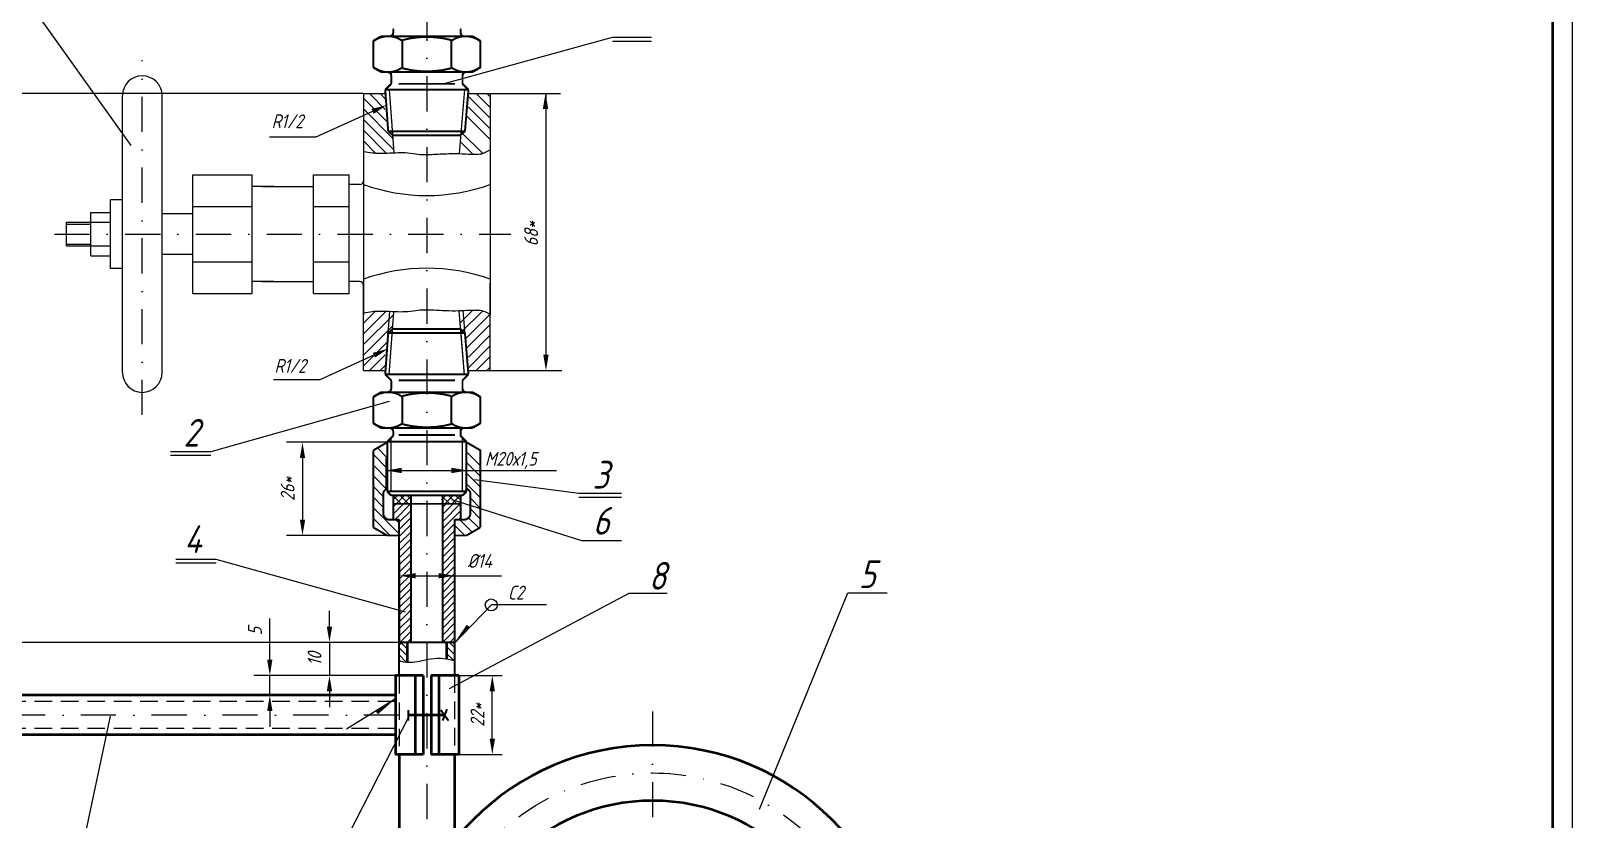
# Model space of a CAD drawing. Header units: inches. Extents: x 1065 to 7392, y 1020 to 3127.
# Drawn here: x 3309.1 to 3698.4, y 2711.2 to 2910.4 of the extents above; entities that cross this region are included whole.
import ezdxf

# ---------------------------------------------------------------- set-up
doc = ezdxf.new("R2010")
doc.units = ezdxf.units.IN
doc.header["$LTSCALE"] = 0.7
doc.header["$MEASUREMENT"] = 0
doc.linetypes.add('DASHDOT', pattern=[25.4, 12.7, -6.35, 0, -6.35])
doc.linetypes.add('HIDDEN', pattern=[9.525, 6.35, -3.175])
doc.styles.get("Standard").update_dxf_attribs({"font": 'romand.shx', "width": 0.8, "oblique": 15, "height": 3.5})
doc.dimstyles.get("Standard").update_dxf_attribs({"dimtxt": 3.5, "dimasz": 4, "dimexe": 4, "dimexo": 0, "dimgap": 2, "dimtad": 1, "dimdec": 0, "dimdsep": 46, "dimtxsty": 'Standard', "dimcen": 0.09, "dimadec": 0, "dimazin": 0, "dimtfac": 1, "dimtdec": 0, "dimtmove": 0, "dimatfit": 3, "dimfxl": 0, "dimtolj": 1, "dimtzin": 0, "dimlwd": 25, "dimlwe": 25, "dimarcsym": 0})

# ---------------------------------------------------------------- blocks, each defined once
blk = doc.blocks.new('*X140')
at = {"color": 0}
for p, q in [((659.41, 734.85), (661.46, 736.89)), ((659.41, 736.65), (659.66, 736.89)), ((661.53, 734), (659.41, 736.12)), ((661.53, 735.79), (660.44, 736.89)), ((659.41, 733.05), (661.53, 735.17)), ((661.35, 732.39), (659.41, 734.32)), ((659.55, 732.39), (659.41, 732.52)), ((660.55, 732.39), (661.53, 733.38))]:
    blk.add_line(p, q, dxfattribs=at)
blk = doc.blocks.new('*D252')
at = {"color": 0, "lineweight": 25}
for p, q in [((3399.11, 2806.46), (3373.7, 2806.46)), ((3377.7, 2802.46), (3377.7, 2786.91)), ((3399.87, 2782.91), (3373.7, 2782.91))]:
    blk.add_line(p, q, dxfattribs=at)
for points in [[(3377.04, 2802.46), (3378.37, 2802.46), (3377.7, 2806.46)], [(3377.04, 2786.91), (3378.37, 2786.91), (3377.7, 2782.91)]]:
    blk.add_solid(points, dxfattribs=at)
at = {"layer": 'DEFPOINTS', "color": 0, "lineweight": 25}
for p in [(3399.11, 2806.46), (3377.7, 2782.91), (3399.87, 2782.91)]:
    blk.add_point(p, dxfattribs=at)
at = {"color": 0, "lineweight": 25, "insert": (3373.95, 2794.69), "char_height": 3.5, "attachment_point": 5, "rotation": 90}
blk.add_mtext('\\A1;26*', dxfattribs=at)
blk = doc.blocks.new('*D260')
at = {"color": 0, "lineweight": 25}
for p, q in [((3384.51, 2759.91), (3384.51, 2763.91)), ((3402.11, 2755.91), (3380.51, 2755.91)), ((3384.51, 2755.91), (3384.51, 2747.55)), ((3401.16, 2747.55), (3380.51, 2747.55)), ((3384.51, 2743.55), (3384.51, 2739.55))]:
    blk.add_line(p, q, dxfattribs=at)
for points in [[(3383.84, 2759.91), (3385.18, 2759.91), (3384.51, 2755.91)], [(3383.84, 2743.55), (3385.18, 2743.55), (3384.51, 2747.55)]]:
    blk.add_solid(points, dxfattribs=at)
at = {"layer": 'DEFPOINTS', "color": 0, "lineweight": 25}
for p in [(3402.11, 2755.91), (3384.51, 2747.55), (3401.16, 2747.55)]:
    blk.add_point(p, dxfattribs=at)
at = {"color": 0, "lineweight": 25, "insert": (3380.76, 2751.73), "char_height": 3.5, "attachment_point": 5, "rotation": 90}
blk.add_mtext('\\A1;10', dxfattribs=at)
blk = doc.blocks.new('*D261')
at = {"color": 0, "lineweight": 25}
for p, q in [((3369.44, 2751.55), (3369.44, 2761.91)), ((3401.16, 2747.55), (3365.44, 2747.55)), ((3369.44, 2742.55), (3369.44, 2747.55)), ((3401.16, 2742.55), (3365.44, 2742.55)), ((3369.44, 2738.55), (3369.44, 2734.55))]:
    blk.add_line(p, q, dxfattribs=at)
for points in [[(3368.77, 2751.55), (3370.11, 2751.55), (3369.44, 2747.55)], [(3368.77, 2738.55), (3370.11, 2738.55), (3369.44, 2742.55)]]:
    blk.add_solid(points, dxfattribs=at)
at = {"layer": 'DEFPOINTS', "color": 0, "lineweight": 25}
for p in [(3369.44, 2747.55), (3401.16, 2747.55), (3401.16, 2742.55)]:
    blk.add_point(p, dxfattribs=at)
at = {"color": 0, "lineweight": 25, "insert": (3365.69, 2758.73), "char_height": 3.5, "attachment_point": 5, "rotation": 90}
blk.add_mtext('\\A1;5', dxfattribs=at)
blk = doc.blocks.new('*D263')
at = {"color": 0, "lineweight": 25}
for p, q in [((3402.11, 2755.91), (3270.55, 2755.91)), ((3274.55, 2751.91), (3274.55, 2559.91)), ((3242.91, 2555.91), (3278.55, 2555.91))]:
    blk.add_line(p, q, dxfattribs=at)
for points in [[(3273.88, 2751.91), (3275.21, 2751.91), (3274.55, 2755.91)], [(3273.88, 2559.91), (3275.21, 2559.91), (3274.55, 2555.91)]]:
    blk.add_solid(points, dxfattribs=at)
at = {"layer": 'DEFPOINTS', "color": 0, "lineweight": 25}
for p in [(3402.11, 2755.91), (3242.91, 2555.91), (3274.55, 2555.91)]:
    blk.add_point(p, dxfattribs=at)
at = {"color": 0, "lineweight": 25, "insert": (3270.8, 2655.91), "char_height": 3.5, "attachment_point": 5, "rotation": 90}
blk.add_mtext('\\A1;200', dxfattribs=at)

msp = doc.modelspace()

# ---------------------------------------------------------------- linework, layer by layer
for p, q in [((3698.37, 3123.22), (3698.37, 2282.22)), ((3397.52, 2909.03), (3409.11, 2909.03)), ((3400.61, 2911.03), (3400.61, 2909.03)), ((3420.7, 2909.03), (3409.11, 2909.03)), ((3417.61, 2911.03), (3417.61, 2909.03)), ((3418.89, 2909.03), (3418.61, 2909.03)), ((3409.11, 2900.03), (3397.52, 2900.03)), ((3400.11, 2897.03), (3398.59, 2895.51)), ((3400.11, 2900.03), (3400.11, 2897.03)), ((3400.11, 2897.03), (3400.16, 2897.03)), ((3409.11, 2900.03), (3420.7, 2900.03)), ((3418.11, 2900.03), (3418.11, 2897.03)), ((3418.11, 2897.03), (3419.63, 2895.51)), ((3420.7, 2900.03), (3418.89, 2900.03)), ((3332.24, 2824.08), (3332.24, 2894.05)), ((3342.24, 2824.08), (3342.24, 2894.05)), ((3393.11, 2894.56), (3393.11, 2839.19)), ((3393.11, 2894.06), (3393.11, 2838.69)), ((3399.6, 2895.6), (3400.73, 2879.6)), ((3418.61, 2895.61), (3417.25, 2879.39)), ((3425.11, 2894.56), (3425.11, 2838.81)), ((3395.4, 2890.05), (3381.07, 2883.56)), ((3399.34, 2885.06), (3400.41, 2884.13)), ((3418.73, 2885.07), (3417.65, 2884.15)), ((3400.53, 2884.03), (3417.51, 2884.03)), ((3350.02, 2844.06), (3350.02, 2874.06)), ((3365.02, 2844.06), (3365.02, 2874.06)), ((3380.47, 2844.06), (3380.47, 2874.06)), ((3389.47, 2844.06), (3389.47, 2874.06)), ((3370.47, 2871.06), (3365.02, 2871.06)), ((3367.43, 2871.06), (3380.47, 2871.06)), ((3392.11, 2871.56), (3389.47, 2871.56)), ((3329.24, 2850.39), (3329.24, 2867.73)), ((3332.24, 2867.73), (3329.24, 2867.73)), ((3318.1, 2856.06), (3318.1, 2862.06)), ((3318.1, 2862.06), (3329.24, 2862.06)), ((3318.1, 2861.56), (3324.24, 2861.56)), ((3324.24, 2853.56), (3324.24, 2864.56)), ((3324.24, 2864.56), (3329.24, 2864.56)), ((3350.02, 2864.19), (3342.24, 2864.19)), ((3318.1, 2856.56), (3324.24, 2856.56)), ((3318.1, 2856.06), (3329.24, 2856.06)), ((3324.24, 2853.56), (3329.24, 2853.56)), ((3350.02, 2853.93), (3342.24, 2853.93)), ((3332.24, 2850.39), (3329.24, 2850.39)), ((3370.47, 2847.06), (3365.02, 2847.06)), ((3367.43, 2847.06), (3380.47, 2847.06)), ((3392.11, 2847.06), (3389.47, 2847.06)), ((3393.11, 2824.56), (3393.11, 2846.56)), ((3425.11, 2824.56), (3425.11, 2846.63)), ((3398.67, 2824.56), (3399.73, 2839.55)), ((3399.59, 2823.47), (3400.73, 2839.46)), ((3418.62, 2823.46), (3417.26, 2839.66)), ((3419.53, 2824.56), (3418.25, 2839.77)), ((3399.34, 2834.07), (3400.41, 2835)), ((3399.6, 2823.52), (3400.41, 2835)), ((3400.53, 2835.1), (3417.51, 2835.1)), ((3418.73, 2834.06), (3417.65, 2834.97)), ((3418.61, 2823.51), (3417.65, 2834.97)), ((3395.72, 2828.46), (3382.07, 2822.23)), ((3400.11, 2822.1), (3398.59, 2823.62)), ((3418.11, 2822.1), (3419.63, 2823.62)), ((3409.11, 2819.1), (3397.52, 2819.1)), ((3400.11, 2822.1), (3400.16, 2822.1)), ((3400.11, 2819.1), (3400.11, 2822.1)), ((3409.11, 2819.1), (3420.7, 2819.1)), ((3418.11, 2819.1), (3418.11, 2822.1)), ((3420.7, 2819.1), (3418.89, 2819.1)), ((3397.52, 2810.1), (3409.11, 2810.1)), ((3400.61, 2808.1), (3399.11, 2806.6)), ((3400.11, 2807.6), (3400.15, 2807.6)), ((3400.11, 2795.1), (3400.11, 2807.6)), ((3400.11, 2807.6), (3400.15, 2807.6)), ((3400.61, 2808.1), (3400.61, 2810.1)), ((3402.48, 2808.27), (3415.94, 2808.27)), ((3420.7, 2810.1), (3409.11, 2810.1)), ((3417.61, 2808.1), (3417.61, 2810.1)), ((3417.61, 2808.1), (3419.11, 2806.6)), ((3418.11, 2807.6), (3418.07, 2807.6)), ((3418.11, 2795.11), (3418.11, 2807.6)), ((3418.11, 2794.03), (3418.11, 2807.6)), ((3418.89, 2810.1), (3418.61, 2810.1)), ((3399.11, 2796.1), (3399.11, 2806.6)), ((3399.11, 2806.6), (3419.1, 2806.6)), ((3400.11, 2794.03), (3400.11, 2806.6)), ((3418.11, 2795.1), (3418.11, 2806.6)), ((3419.11, 2796.1), (3419.11, 2806.6)), ((3399.09, 2794.03), (3400.09, 2793.03)), ((3400.09, 2793.1), (3418.1, 2793.1)), ((3400.09, 2793.1), (3418.1, 2793.1)), ((3400.09, 2793.1), (3418.1, 2793.1)), ((3400.09, 2793.1), (3418.1, 2793.1)), ((3400.09, 2793.1), (3418.1, 2793.1)), ((3400.09, 2793.1), (3418.1, 2793.1)), ((3400.09, 2793.1), (3418.1, 2793.1)), ((3400.09, 2793.03), (3418.1, 2793.03)), ((3400.09, 2793.03), (3418.1, 2793.03)), ((3400.09, 2793.03), (3418.1, 2793.03)), ((3400.09, 2793.03), (3418.1, 2793.03)), ((3400.09, 2793.03), (3418.1, 2793.03)), ((3419.1, 2794.03), (3418.1, 2793.03)), ((3415.85, 2755.45), (3425.48, 2765.5)), ((3425.48, 2765.5), (3439.3, 2765.5)), ((3414.11, 2755.91), (3414.11, 2751.75)), ((3401.18, 2741.66), (3388.84, 2733.96))]:
    msp.add_line(p, q)
at = {"lineweight": 50}
for p, q in [((3693.37, 3118.22), (3693.37, 2287.22)), ((3404.11, 2755.91), (3404.11, 2750.9)), ((3414.11, 2755.91), (3414.11, 2751.75)), ((3408.16, 2747.55), (3401.16, 2747.55)), ((3401.16, 2747.55), (3401.16, 2727.55)), ((3417.16, 2747.55), (3410.16, 2747.55)), ((3417.16, 2747.55), (3417.16, 2727.55)), ((3401.16, 2742.55), (3245.14, 2742.55)), ((3413.62, 2737.55), (3404.4, 2737.55)), ((3401.16, 2732.55), (3248.24, 2732.55)), ((3408.16, 2727.55), (3401.16, 2727.55)), ((3402.11, 2727.55), (3402.11, 2665.91)), ((3417.16, 2727.55), (3410.16, 2727.55)), ((3416.11, 2727.55), (3416.11, 2705.86))]:
    msp.add_line(p, q, dxfattribs=at)
at = {"linetype": 'DASHDOT'}
for p, q in [((3409.11, 3059.85), (3409.11, 2612.91)), ((3337.24, 2813.36), (3337.24, 2902.98)), ((3315.03, 2859.06), (3430.34, 2859.06)), ((3466.11, 2738.48), (3466.11, 2590.76))]:
    msp.add_line(p, q, dxfattribs=at)
at = {"lineweight": 25}
for p, q in [((3279.5, 2958.44), (3334.36, 2881.44)), ((3413.83, 2897.2), (3456, 2908.82)), ((3456, 2908.82), (3465.88, 2908.82)), ((3456, 2907.82), (3465.88, 2907.82)), ((3393.11, 2894.56), (3254.5, 2894.56)), ((3425.11, 2894.56), (3442.89, 2894.56)), ((3439.19, 2894.56), (3439.19, 2828.56)), ((3381.07, 2883.56), (3369.36, 2883.56)), ((3425.11, 2824.56), (3443.19, 2824.56)), ((3382.07, 2822.23), (3370.41, 2822.23)), ((3399.56, 2816.77), (3354.56, 2804.09)), ((3354.56, 2804.09), (3344.33, 2804.09)), ((3354.56, 2803.09), (3344.33, 2803.09)), ((3421.18, 2797.09), (3447.49, 2793.61)), ((3415.44, 2791.99), (3448.13, 2781.64)), ((3447.49, 2793.61), (3458.27, 2793.61)), ((3447.49, 2792.61), (3458.27, 2792.61)), ((3448.13, 2781.64), (3458.27, 2781.64)), ((3355.87, 2776.88), (3345.73, 2776.88)), ((3355.87, 2775.88), (3345.73, 2775.88)), ((3403.74, 2763.58), (3355.87, 2776.88)), ((3402.3, 2755.91), (3402.3, 2776.74)), ((3416.11, 2755.72), (3416.11, 2776.74)), ((3406.3, 2772.74), (3427.95, 2772.74)), ((3414.82, 2744.21), (3460.17, 2768.36)), ((3460.17, 2768.36), (3469.83, 2768.36)), ((3493.12, 2713.73), (3515.43, 2768.43)), ((3515.43, 2768.43), (3525.4, 2768.43)), ((3404.11, 2752.49), (3402.11, 2754.49)), ((3403.9, 2750.93), (3402.11, 2752.72)), ((3404.11, 2754.26), (3402.6, 2755.76)), ((3416.11, 2752.86), (3414.11, 2754.86)), ((3415.83, 2751.37), (3414.11, 2753.1)), ((3416.11, 2754.63), (3414.83, 2755.91)), ((3417.16, 2747.55), (3428.14, 2747.55)), ((3425.64, 2731.55), (3425.64, 2743.55)), ((3329.11, 2737.27), (3320.28, 2695.6)), ((3404.73, 2737.55), (3383.42, 2695.79)), ((3408.44, 2737.55), (3408.16, 2737.84)), ((3417.16, 2727.55), (3428.14, 2727.55))]:
    msp.add_line(p, q, dxfattribs=at)
at = {"linetype": 'Continuous'}
for p, q in [((3397.52, 2900.03), (3409.11, 2900.03)), ((3420.7, 2900.03), (3409.11, 2900.03)), ((3393.11, 2894.56), (3398.67, 2894.56)), ((3393.11, 2894.56), (3398.67, 2894.56)), ((3393.11, 2894.56), (3398.61, 2894.56)), ((3419.53, 2894.56), (3425.11, 2894.56)), ((3419.53, 2894.56), (3425.11, 2894.56)), ((3419.61, 2894.56), (3425.11, 2894.56)), ((3399.34, 2885.03), (3409.11, 2885.03)), ((3399.37, 2885.03), (3418.73, 2885.03)), ((3418.73, 2885.03), (3409.11, 2885.03)), ((3350.02, 2874.06), (3365.02, 2874.06)), ((3380.47, 2874.06), (3389.47, 2874.06)), ((3350.02, 2866.06), (3365.02, 2866.06)), ((3380.47, 2866.06), (3389.47, 2866.06)), ((3350.02, 2852.06), (3365.02, 2852.06)), ((3380.47, 2852.06), (3389.47, 2852.06)), ((3350.02, 2844.06), (3365.02, 2844.06)), ((3380.47, 2844.06), (3389.47, 2844.06)), ((3399.34, 2834.1), (3409.11, 2834.1)), ((3399.37, 2834.1), (3418.73, 2834.1)), ((3418.73, 2834.1), (3409.11, 2834.1)), ((3393.11, 2824.56), (3398.61, 2824.56)), ((3419.61, 2824.56), (3425.11, 2824.56)), ((3397.52, 2819.1), (3409.11, 2819.1)), ((3420.7, 2819.1), (3409.11, 2819.1)), ((3399.09, 2794.03), (3419.11, 2794.03))]:
    msp.add_line(p, q, dxfattribs=at)
at = {"color": 0}
for p, q in [((3399.18, 2887.31), (3393.11, 2893.38)), ((3398.61, 2890.58), (3394.62, 2894.56)), ((3398.61, 2893.27), (3397.32, 2894.56)), ((3425.11, 2888.32), (3419.61, 2893.82)), ((3425.11, 2891.02), (3421.56, 2894.56)), ((3425.11, 2893.71), (3424.26, 2894.56)), ((3400.47, 2883.33), (3393.11, 2890.69)), ((3425.11, 2882.94), (3419.06, 2888.99)), ((3425.11, 2885.63), (3419.61, 2891.13)), ((3400.67, 2880.43), (3393.11, 2888)), ((3398.87, 2879.54), (3393.11, 2885.3)), ((3423.21, 2879.45), (3417.72, 2884.94)), ((3396.17, 2879.54), (3393.11, 2882.61)), ((3420.69, 2879.28), (3417.51, 2882.45)), ((3398.87, 2839.59), (3393.11, 2833.83)), ((3396.17, 2839.58), (3393.11, 2836.52)), ((3400.67, 2838.69), (3393.11, 2831.13)), ((3420.69, 2839.85), (3417.51, 2836.67)), ((3423.21, 2839.68), (3417.72, 2834.19)), ((3425.06, 2838.84), (3418.85, 2832.63)), ((3400.47, 2835.79), (3393.11, 2828.44)), ((3425.11, 2836.19), (3419.06, 2830.14)), ((3399.18, 2831.82), (3393.11, 2825.74)), ((3425.11, 2833.5), (3419.61, 2828)), ((3425.11, 2830.8), (3419.61, 2825.3)), ((3398.61, 2828.55), (3394.62, 2824.56)), ((3425.11, 2828.11), (3421.56, 2824.56)), ((3398.61, 2825.86), (3397.32, 2824.56)), ((3425.11, 2825.41), (3424.26, 2824.56)), ((3399.11, 2799.84), (3395.61, 2803.34)), ((3399.11, 2802.53), (3396.62, 2805.02)), ((3422.61, 2800.59), (3419.11, 2804.09)), ((3399.11, 2797.15), (3395.61, 2800.65)), ((3399.11, 2802.53), (3398.89, 2802.75)), ((3422.61, 2797.89), (3419.11, 2801.39)), ((3398.86, 2794.7), (3395.61, 2797.95)), ((3398.11, 2792.76), (3395.61, 2795.26)), ((3422.61, 2795.2), (3419.11, 2798.7)), ((3422.61, 2792.5), (3419.11, 2796)), ((3398.11, 2790.06), (3395.61, 2792.56)), ((3422.61, 2789.81), (3420.11, 2792.31)), ((3402.11, 2783.37), (3395.61, 2789.87)), ((3403.18, 2790.91), (3400.61, 2788.34)), ((3401.38, 2790.91), (3400.61, 2790.14)), ((3404.98, 2790.91), (3400.98, 2786.91)), ((3405.11, 2789.25), (3402.11, 2786.25)), ((3405.11, 2787.45), (3402.11, 2784.45)), ((3417.55, 2790.91), (3413.11, 2786.47)), ((3415.75, 2790.91), (3413.11, 2788.27)), ((3413.96, 2790.91), (3413.11, 2790.07)), ((3417.61, 2789.18), (3413.11, 2784.68)), ((3417.61, 2787.38), (3417.14, 2786.91)), ((3422.28, 2784.75), (3419.65, 2787.39)), ((3422.61, 2787.12), (3420.11, 2789.62)), ((3399.87, 2782.91), (3395.61, 2787.18)), ((3402.11, 2786.06), (3401.26, 2786.91)), ((3405.11, 2785.66), (3402.11, 2782.66)), ((3405.11, 2783.86), (3402.11, 2780.86)), ((3416.11, 2785.88), (3413.11, 2782.88)), ((3416.11, 2784.09), (3413.11, 2781.09)), ((3418.73, 2782.91), (3416.11, 2785.53)), ((3420.57, 2783.76), (3417.43, 2786.91)), ((3405.11, 2782.07), (3402.11, 2779.07)), ((3405.11, 2780.27), (3402.11, 2777.27)), ((3416.11, 2782.29), (3413.11, 2779.29)), ((3416.11, 2780.49), (3413.11, 2777.49)), ((3405.11, 2778.47), (3402.11, 2775.47)), ((3405.11, 2776.68), (3402.11, 2773.68)), ((3416.11, 2778.7), (3413.11, 2775.7)), ((3416.11, 2776.9), (3413.11, 2773.9)), ((3405.11, 2774.88), (3402.11, 2771.88)), ((3405.11, 2773.09), (3402.11, 2770.09)), ((3416.11, 2775.11), (3413.11, 2772.11)), ((3416.11, 2773.31), (3413.11, 2770.31)), ((3405.11, 2771.29), (3402.11, 2768.29)), ((3405.11, 2769.49), (3402.11, 2766.49)), ((3416.11, 2771.51), (3413.11, 2768.51)), ((3416.11, 2769.72), (3413.11, 2766.72)), ((3416.11, 2767.92), (3413.11, 2764.92)), ((3405.11, 2767.7), (3402.11, 2764.7)), ((3405.11, 2765.9), (3402.11, 2762.9)), ((3405.11, 2764.11), (3402.11, 2761.11)), ((3416.11, 2766.13), (3413.11, 2763.13)), ((3416.11, 2764.33), (3413.11, 2761.33)), ((3405.11, 2762.31), (3402.11, 2759.31)), ((3405.11, 2760.51), (3402.11, 2757.51)), ((3416.11, 2762.53), (3413.11, 2759.53)), ((3416.11, 2760.74), (3413.11, 2757.74)), ((3405.11, 2758.72), (3402.3, 2755.91)), ((3405.11, 2756.92), (3404.1, 2755.91)), ((3416.11, 2758.94), (3413.11, 2755.94)), ((3416.11, 2757.14), (3414.88, 2755.91)), ((3402.11, 2755.27), (3402.75, 2755.91))]:
    msp.add_line(p, q, dxfattribs=at)
at = {"color": 0, "linetype": 'ByBlock'}
for p, q in [((3398.86, 2794.7), (3398.86, 2802.34)), ((3398.86, 2799.34), (3419.11, 2799.34)), ((3419.11, 2794.92), (3419.11, 2802.34)), ((3419.11, 2799.34), (3441.82, 2799.34)), ((3402.11, 2755.91), (3402.11, 2771.25)), ((3416.11, 2755.91), (3416.11, 2771.25))]:
    msp.add_line(p, q, dxfattribs=at)
at = {"linetype": 'HIDDEN', "lineweight": 25}
for p, q in [((3402.11, 2747.42), (3402.11, 2727.64)), ((3416.11, 2747.63), (3416.11, 2727.06)), ((3401.16, 2740.95), (3245.65, 2740.95)), ((3401.16, 2734.15), (3248.09, 2734.15))]:
    msp.add_line(p, q, dxfattribs=at)
at = {"linetype": 'Continuous', "lineweight": 50}
for p, q in [((3406.16, 2747.55), (3406.16, 2727.55)), ((3408.16, 2747.55), (3408.16, 2727.55)), ((3410.16, 2747.55), (3410.16, 2727.55)), ((3412.16, 2747.55), (3412.16, 2727.55))]:
    msp.add_line(p, q, dxfattribs=at)
at = {"linetype": 'DASHDOT', "lineweight": 25}
msp.add_line((3402.11, 2737.55), (3187.58, 2737.55), dxfattribs=at)
at = {"lineweight": 35}
for p, q in [((3404.4, 2738.78), (3404.4, 2736.18)), ((3412.67, 2738.89), (3414.6, 2736.16)), ((3414.15, 2739), (3413.07, 2736.16))]:
    msp.add_line(p, q, dxfattribs=at)
at = {"const_width": 0.5}
for points in [[(3395.61, 2907.78, -0.337742), (3402.93, 2907.87, -0.337742)], [(3400.61, 2910.03, -0.414214), (3399.61, 2909.03, -0.414214)], [(3402.93, 2908.08, -0.065251), (3409.11, 2908.89, -0.065251)], [(3415.29, 2908.08, 0.065251), (3409.11, 2908.89, 0.065251)], [(3422.61, 2907.78, 0.337742), (3415.29, 2907.87, 0.337742)], [(3417.61, 2910.03, 0.414214), (3418.61, 2909.03, 0.414214)], [(3418.61, 2909.03, -0.414214), (3417.61, 2910.03, -0.414214)], [(3402.93, 2901.19, -0.337742), (3395.61, 2901.28, -0.337742)], [(3399.11, 2900.03, -0.414214), (3400.11, 2899.03, -0.414214)], [(3409.11, 2900.17, -0.065251), (3402.93, 2900.98, -0.065251)], [(3409.11, 2900.17, 0.065251), (3415.29, 2900.98, 0.065251)], [(3415.29, 2901.19, 0.337742), (3422.61, 2901.28, 0.337742)], [(3419.11, 2900.03, 0.414214), (3418.11, 2899.03, 0.414214)], [(3418.11, 2899.03, -0.414214), (3419.11, 2900.03, -0.414214)], [(3400.11, 2897.24, -0.198912), (3399.96, 2896.88, -0.198912)], [(3418.11, 2897.24, 0.198912), (3418.26, 2896.88, 0.198912)], [(3418.26, 2896.88, -0.198912), (3418.11, 2897.24, -0.198912)], [(3400.11, 2821.89, 0.198912), (3399.96, 2822.24, 0.198912)], [(3418.11, 2821.89, -0.198912), (3418.26, 2822.24, -0.198912)], [(3418.26, 2822.24, 0.198912), (3418.11, 2821.89, 0.198912)], [(3402.93, 2817.94, 0.337742), (3395.61, 2817.85, 0.337742)], [(3399.11, 2819.1, 0.414214), (3400.11, 2820.1, 0.414214)], [(3409.11, 2818.96, 0.065251), (3402.93, 2818.14, 0.065251)], [(3409.11, 2818.96, -0.065251), (3415.29, 2818.14, -0.065251)], [(3415.29, 2817.94, -0.337742), (3422.61, 2817.85, -0.337742)], [(3419.11, 2819.1, -0.414214), (3418.11, 2820.1, -0.414214)], [(3418.11, 2820.1, 0.414214), (3419.11, 2819.1, 0.414214)], [(3395.61, 2811.34, 0.337742), (3402.93, 2811.25, 0.337742)], [(3402.93, 2811.05, 0.065251), (3409.11, 2810.24, 0.065251)], [(3415.29, 2811.05, -0.065251), (3409.11, 2810.24, -0.065251)], [(3422.61, 2811.34, -0.337742), (3415.29, 2811.25, -0.337742)], [(3400.61, 2809.1, 0.414214), (3399.61, 2810.1, 0.414214)], [(3400.46, 2807.95, 0.198912), (3400.61, 2808.3, 0.198912)], [(3417.61, 2809.1, -0.414214), (3418.61, 2810.1, -0.414214)], [(3418.61, 2810.1, 0.414214), (3417.61, 2809.1, 0.414214)], [(3417.76, 2807.95, -0.198912), (3417.61, 2808.3, -0.198912)], [(3417.61, 2808.3, 0.198912), (3417.76, 2807.95, 0.198912)], [(3398.4, 2794.25, 0.198912), (3398.11, 2793.54, 0.198912)], [(3420.11, 2793.54, 0.198912), (3419.82, 2794.25, 0.198912)], [(3398.11, 2788.51, 0.414214), (3399.71, 2786.91, 0.414214)], [(3418.51, 2786.91, 0.414214), (3420.11, 2788.51, 0.414214)]]:
    msp.add_lwpolyline(points, format="xyb", dxfattribs=at)
for points in [[(3397.52, 2909.03), (3395.61, 2907.93)], [(3395.61, 2907.93), (3395.61, 2901.13)], [(3409.11, 2909.03), (3397.52, 2909.03)], [(3400.61, 2910.82), (3400.61, 2910.03)], [(3402.93, 2908.08), (3402.93, 2900.98)], [(3409.11, 2909.03), (3420.7, 2909.03)], [(3415.29, 2908.08), (3415.29, 2900.98)], [(3417.61, 2910.82), (3417.61, 2910.03)], [(3417.61, 2910.82), (3417.61, 2910.03)], [(3420.7, 2909.03), (3418.61, 2909.03)], [(3420.7, 2909.03), (3422.61, 2907.93)], [(3420.7, 2909.03), (3422.61, 2907.93)], [(3422.61, 2907.93), (3422.61, 2901.13)], [(3422.61, 2907.93), (3422.61, 2901.13)], [(3397.52, 2900.03), (3395.61, 2901.13)], [(3397.52, 2900.03), (3409.11, 2900.03)], [(3420.7, 2900.03), (3409.11, 2900.03)], [(3418.89, 2900.03), (3420.7, 2900.03)], [(3420.7, 2900.03), (3422.61, 2901.13)], [(3420.7, 2900.03), (3422.61, 2901.13)], [(3399.96, 2896.88), (3398.61, 2895.53)], [(3400.11, 2899.03), (3400.11, 2897.24)], [(3401.99, 2897.03), (3409.11, 2897.03)], [(3416.23, 2897.03), (3409.11, 2897.03)], [(3418.11, 2899.03), (3418.11, 2897.24)], [(3418.11, 2899.03), (3418.11, 2897.24)], [(3418.26, 2896.88), (3419.61, 2895.53)], [(3418.26, 2896.88), (3419.61, 2895.53)], [(3398.6, 2895.53), (3399.34, 2885.03)], [(3398.61, 2895.53), (3409.11, 2895.53)], [(3419.61, 2895.53), (3409.11, 2895.53)], [(3419.61, 2895.53), (3418.73, 2885.03)], [(3399.34, 2885.06), (3400.53, 2884.03)], [(3399.34, 2885.03), (3409.1, 2885.03)], [(3418.73, 2885.03), (3409.12, 2885.03)], [(3418.73, 2885.07), (3417.51, 2884.03)], [(3418.73, 2885.07), (3417.65, 2884.15)], [(3400.53, 2884.03), (3417.51, 2884.03)], [(3398.6, 2823.59), (3399.34, 2834.1)], [(3399.34, 2834.07), (3400.53, 2835.1)], [(3399.34, 2834.1), (3409.1, 2834.1)], [(3400.53, 2835.1), (3417.51, 2835.1)], [(3418.73, 2834.1), (3409.12, 2834.1)], [(3418.73, 2834.06), (3417.51, 2835.1)], [(3418.73, 2834.06), (3417.65, 2834.97)], [(3419.61, 2823.6), (3418.73, 2834.1)], [(3398.61, 2823.6), (3409.11, 2823.6)], [(3399.96, 2822.24), (3398.61, 2823.6)], [(3401.99, 2822.1), (3409.11, 2822.1)], [(3419.61, 2823.6), (3409.11, 2823.6)], [(3416.23, 2822.1), (3409.11, 2822.1)], [(3418.26, 2822.24), (3419.61, 2823.6)], [(3418.26, 2822.24), (3419.61, 2823.6)], [(3397.52, 2819.1), (3395.61, 2817.99)], [(3397.52, 2819.1), (3409.11, 2819.1)], [(3400.11, 2820.1), (3400.11, 2821.89)], [(3420.7, 2819.1), (3409.11, 2819.1)], [(3418.11, 2820.1), (3418.11, 2821.89)], [(3418.11, 2820.1), (3418.11, 2821.89)], [(3418.89, 2819.1), (3420.7, 2819.1)], [(3420.7, 2819.1), (3422.61, 2817.99)], [(3420.7, 2819.1), (3422.61, 2817.99)], [(3395.61, 2811.2), (3395.61, 2817.99)], [(3402.93, 2811.05), (3402.93, 2818.14)], [(3415.29, 2811.05), (3415.29, 2818.14)], [(3422.61, 2811.2), (3422.61, 2817.99)], [(3422.61, 2811.2), (3422.61, 2817.99)], [(3397.52, 2810.1), (3395.61, 2811.2)], [(3420.7, 2810.1), (3422.61, 2811.2)], [(3420.7, 2810.1), (3422.61, 2811.2)], [(3399.26, 2806.55), (3395.61, 2804.44)], [(3409.11, 2810.1), (3397.52, 2810.1)], [(3400.46, 2807.95), (3399.11, 2806.6)], [(3399.11, 2794.03), (3399.11, 2806.6)], [(3399.11, 2806.6), (3409.11, 2806.6)], [(3400.61, 2808.3), (3400.61, 2809.1)], [(3401.99, 2808.27), (3409.11, 2808.27)], [(3409.11, 2810.1), (3420.7, 2810.1)], [(3416.23, 2808.27), (3409.11, 2808.27)], [(3419.11, 2806.6), (3409.11, 2806.6)], [(3417.61, 2808.3), (3417.61, 2809.1)], [(3417.61, 2808.3), (3417.61, 2809.1)], [(3417.76, 2807.95), (3419.11, 2806.6)], [(3417.76, 2807.95), (3419.11, 2806.6)], [(3420.7, 2810.1), (3418.61, 2810.1)], [(3418.96, 2806.55), (3422.61, 2804.44)], [(3419.11, 2796.07), (3419.11, 2806.6)], [(3419.11, 2794.03), (3419.11, 2806.6)], [(3395.61, 2784.93), (3395.61, 2804.44)], [(3422.61, 2784.94), (3422.61, 2804.6)], [(3398.4, 2794.25), (3399.11, 2794.96)], [(3419.82, 2794.22), (3419.11, 2794.92)], [(3398.11, 2788.51), (3398.11, 2793.54)], [(3399.11, 2794.01), (3400.09, 2793.03)], [(3400.09, 2793.03), (3418.1, 2793.03)], [(3400.61, 2786.91), (3400.61, 2793.03)], [(3400.61, 2790.91), (3417.61, 2790.91)], [(3405.11, 2755.91), (3405.11, 2793.03)], [(3413.11, 2755.91), (3413.11, 2793.03)], [(3417.61, 2786.91), (3417.61, 2793.03)], [(3419.1, 2794.03), (3418.1, 2793.03)], [(3419.11, 2794.01), (3418.13, 2793.03)], [(3420.11, 2788.51), (3420.11, 2793.54)], [(3402.11, 2755.91), (3402.11, 2787.03)], [(3416.11, 2755.91), (3416.11, 2787.03)], [(3399.11, 2782.91), (3395.61, 2784.93)], [(3399.71, 2786.91), (3402.11, 2786.91)], [(3400.61, 2786.91), (3402.11, 2786.91)], [(3416.11, 2786.91), (3417.61, 2786.91)], [(3416.11, 2786.91), (3418.51, 2786.91)], [(3419.1, 2782.91), (3422.61, 2784.94)], [(3399.11, 2782.91), (3402.11, 2782.91)], [(3416.11, 2782.91), (3419.1, 2782.91)], [(3416.11, 2755.91), (3402.11, 2755.91)], [(3416.11, 2755.91), (3402.11, 2755.91)], [(3402.11, 2755.91), (3416.11, 2755.91)], [(3402.11, 2755.91), (3416.11, 2755.91)], [(3402.11, 2755.91), (3402.11, 2747.55)], [(3416.11, 2755.91), (3416.11, 2747.55)]]:
    msp.add_lwpolyline(points, dxfattribs=at)
for points, format in [([(3393.11, 2879.94, 0.010158), (3395.35, 2879.62, 0.030036), (3396.96, 2879.52, 0.013798), (3401.31, 2879.63, -0.026226), (3403.6, 2879.64, -0.02831), (3406.3, 2879.34, 0.037565), (3408.34, 2879.16, 0.018986), (3410.35, 2879.21, -0.008915), (3414.63, 2879.4, -0.019358), (3418.02, 2879.36, 0.01613), (3422.1, 2879.28, 0.103314), (3423.78, 2879.66, 0.018147), (3425.11, 2880.32)], "xyb"), ([(3393.11, 2839.19, -0.010158), (3395.35, 2839.51, -0.030036), (3396.96, 2839.61, -0.013798), (3401.31, 2839.49, 0.026226), (3403.6, 2839.49, 0.02831), (3406.3, 2839.78, -0.037565), (3408.34, 2839.96, -0.018986), (3410.35, 2839.92, 0.008915), (3414.63, 2839.73, 0.019358), (3418.02, 2839.77, -0.01613), (3422.1, 2839.85, -0.103314), (3423.78, 2839.47, -0.018147), (3425.11, 2838.81)], "xyb"), ([(3415.85, 2755.45, 0, 1, 0), (3419.57, 2760.04, 1, 1, 0)], "xyseb"), ([(3402.25, 2751.2, 0.005268), (3402.64, 2751.12, 0.069654), (3405.43, 2750.92, 0.045006), (3407.96, 2751.32, -0.037919), (3410.96, 2751.83, -0.090658), (3415.6, 2751.44, -0.007944), (3416.25, 2751.25)], "xyb"), ([(3401.18, 2741.66, 0, 1, 0), (3396.45, 2738.13, 1, 1, 0)], "xyseb")]:
    msp.add_lwpolyline(points, format=format)
at = {"linetype": 'Continuous', "const_width": 0.5}
for points in [[(3399.11, 2794.03), (3409.1, 2794.03)], [(3419.11, 2794.03), (3409.12, 2794.03)]]:
    msp.add_lwpolyline(points, dxfattribs=at)
msp.add_circle((3425.36, 2765.37), 1.5)
at = {"linetype": 'DASHDOT'}
msp.add_circle((3466.11, 2665.91), 57, dxfattribs=at)
for centre, radius, start, end in [((3418.89, 2906.03), 6.03, 270, 308.0127), ((3337.24, 2894.05), 5, 0, 180), ((3392.11, 2872.56), 1, 270, 0), ((3409.11, 2916.2), 47.39, 250.267, 289.733), ((3409.11, 2803.06), 47.39, 70.267, 109.733), ((3392.11, 2846.06), 1, 0, 90), ((3337.24, 2824.08), 5, 180, 0), ((3418.89, 2813.1), 6.03, 51.9873, 90)]:
    msp.add_arc(centre, radius, start, end)
at = {"lineweight": 50}
for radius in [64, 50]:
    msp.add_arc((3466.11, 2665.91), radius, 0, 180, dxfattribs=at)
at = {"lineweight": 25}
for points in [[(3438.41, 2890.71), (3439.75, 2890.71), (3439.08, 2894.71)], [(3438.52, 2828.56), (3439.86, 2828.56), (3439.19, 2824.56)], [(3406.3, 2773.41), (3406.3, 2772.07), (3402.3, 2772.74)], [(3412.11, 2773.41), (3412.11, 2772.07), (3416.11, 2772.74)]]:
    msp.add_solid(points, dxfattribs=at)
for points in [[(3395.13, 2890.66), (3395.68, 2889.44), (3399.04, 2891.7)], [(3395.45, 2829.06), (3396, 2827.85), (3399.36, 2830.12)]]:
    msp.add_solid(points)
at = {"color": 0, "linetype": 'ByBlock'}
for points in [[(3402.72, 2798.67), (3402.72, 2800.01), (3398.72, 2799.34)], [(3415.33, 2798.67), (3415.33, 2800.01), (3419.33, 2799.34)]]:
    msp.add_solid(points, dxfattribs=at)
at = {"lineweight": 50}
for points in [[(3424.97, 2743.55), (3426.31, 2743.55), (3425.64, 2747.55)], [(3424.97, 2731.55), (3426.31, 2731.55), (3425.64, 2727.55)]]:
    msp.add_solid(points, dxfattribs=at)
at = {"layer": 'DEFPOINTS', "color": 0, "linetype": 'ByBlock'}
for p in [(3399.96, 2909.03), (3418.26, 2909.03), (3337.24, 2899.05), (3399.96, 2900.03), (3418.26, 2900.03), (3425.11, 2894.56), (3400.34, 2885.13), (3417.74, 2885.15), (3400.41, 2884.13), (3400.41, 2884.13), (3417.65, 2884.15), (3417.65, 2884.15), (3318.1, 2859.06), (3437.92, 2845.91), (3400.34, 2834), (3400.41, 2835), (3400.41, 2835), (3417.65, 2834.97), (3417.65, 2834.97), (3417.74, 2833.98), (3425.11, 2824.56), (3337.24, 2819.08), (3399.96, 2819.1), (3418.26, 2819.1), (3399.96, 2810.1), (3418.26, 2810.1), (3419.11, 2799.34), (3398.86, 2794.7), (3400.09, 2793.03), (3400.09, 2793.03), (3409.11, 2793.82), (3409.11, 2793.82), (3413.11, 2793.83), (3413.91, 2793.03), (3418.11, 2793.04), (3418.13, 2793.03), (3418.13, 2793.03), (3419.11, 2794.92)]:
    msp.add_point(p, dxfattribs=at)

# ---------------------------------------------------------------- block references
at = {"rotation": 90}
for p in [(4137.5, 2131.5), (4149.73, 2131.5)]:
    msp.add_blockref('*X140', p, dxfattribs=at)

# ---------------------------------------------------------------- texts
at = {"lineweight": 25, "char_height": 3.5, "attachment_point": 1}
for s, insert, width in [('R1/2', (3369.89, 2889.32), 32.719), ('R1/2', (3370.61, 2827.51), 32.719), ('М20х1,5', (3423.78, 2804.04), 35.6639), ('С2', (3429.66, 2770.23), 18.5414)]:
    msp.add_mtext(s, dxfattribs=dict(at, insert=insert, width=width))
at = {"lineweight": 25, "char_height": 3.5, "attachment_point": 5, "rotation": 90}
for s, insert in [('\\A1;68*', (3435.44, 2859.14)), ('\\A1;22*', (3421.89, 2737.55))]:
    msp.add_mtext(s, dxfattribs=dict(at, insert=insert))
at = {"lineweight": 35, "char_height": 7, "width": 25.8231, "attachment_point": 1}
for s, insert in [('2', (3347.63, 2812.36)), ('3', (3450.96, 2801.76)), ('6', (3451.02, 2790.12)), ('4', (3347.79, 2785.49)), ('8', (3465.14, 2776.23)), ('5', (3518.21, 2776.62))]:
    msp.add_mtext(s, dxfattribs=dict(at, insert=insert))
at = {"lineweight": 25, "insert": (3422.47, 2776.49), "char_height": 3.5, "attachment_point": 5}
msp.add_mtext('\\A1;%%C14', dxfattribs=at)

# ---------------------------------------------------------------- dimensions: what is measured, and where the dimension line sits
at = {"lineweight": 25}
for base, p1, p2, text, picture, middle in [((3377.7, 2782.91), (3399.11, 2806.46), (3399.87, 2782.91), '26*', '*D252', (3373.95, 2794.69)), ((3384.51, 2747.55), (3402.11, 2755.91), (3401.16, 2747.55), '10', '*D260', (3380.76, 2751.73))]:
    dim = msp.add_linear_dim(base=base, p1=p1, p2=p2, angle=90, text=text, dimstyle='Standard', dxfattribs=at)
    dim.commit()
    dim.dimension.update_dxf_attribs({"geometry": picture, "text_midpoint": middle})
for base, p1, p2, picture, middle in [((3369.44, 2747.55), (3401.16, 2742.55), (3401.16, 2747.55), '*D261', (3365.69, 2758.73)), ((3274.55, 2555.91), (3402.11, 2755.91), (3242.91, 2555.91), '*D263', (3270.8, 2655.91))]:
    dim = msp.add_linear_dim(base=base, p1=p1, p2=p2, angle=90, dimstyle='Standard', dxfattribs=at)
    dim.commit()
    dim.dimension.update_dxf_attribs({"geometry": picture, "text_midpoint": middle})

doc.saveas('drawing.dxf')
